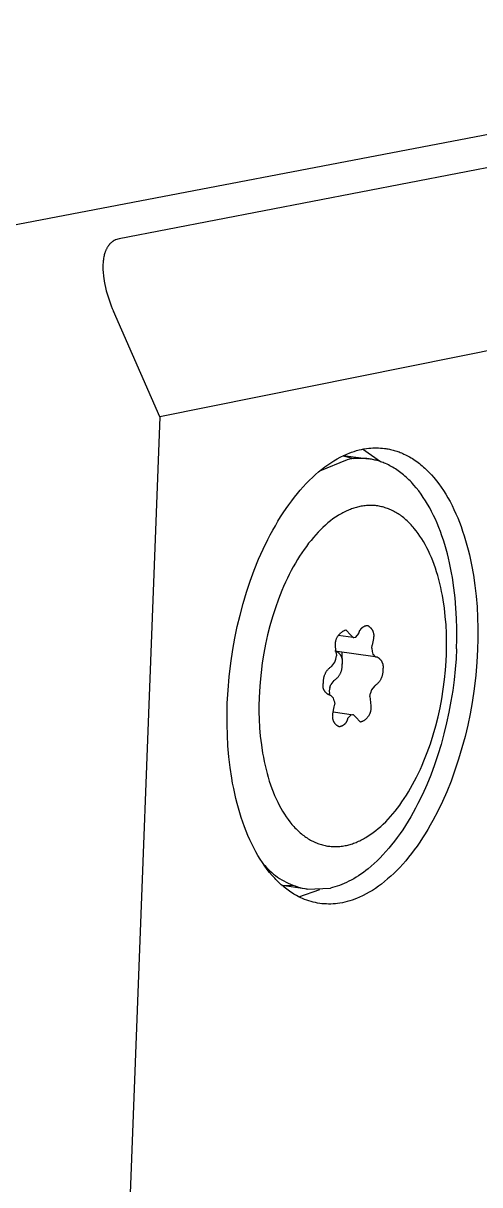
# Model space of a CAD drawing. Header units: millimetres. Extents: x -573 to 3430, y 0 to 3769.
# Drawn here: x 1716.01 to 1726.12, y 336.22 to 361.96 of the extents above; entities that cross this region are included whole.
import ezdxf

# ---------------------------------------------------------------- set-up
doc = ezdxf.new("R2010")
doc.units = ezdxf.units.MM
doc.layers.add('01 Basic thick', color=7, linetype='Continuous', lineweight=35)

msp = doc.modelspace()

# ---------------------------------------------------------------- linework, layer by layer
at = {"layer": '01 Basic thick', "lineweight": -3}
for p, q in [((1715.742, 357.483), (1764.316, 366.78)), ((1766.609, 366.539), (1718.135, 357.186)), ((1768.791, 363.261), (1719.04, 353.242)), ((1717.874, 356.991), (1717.868, 356.98)), ((1717.881, 357.002), (1717.874, 356.991)), ((1717.887, 357.013), (1717.881, 357.002)), ((1717.895, 357.025), (1717.887, 357.013)), ((1717.9, 357.032), (1717.895, 357.025)), ((1717.905, 357.038), (1717.9, 357.032)), ((1717.91, 357.045), (1717.905, 357.038)), ((1717.916, 357.052), (1717.91, 357.045)), ((1717.922, 357.06), (1717.916, 357.052)), ((1717.928, 357.067), (1717.922, 357.06)), ((1717.935, 357.075), (1717.928, 357.067)), ((1717.942, 357.082), (1717.935, 357.075)), ((1717.95, 357.09), (1717.942, 357.082)), ((1717.958, 357.098), (1717.95, 357.09)), ((1717.966, 357.105), (1717.958, 357.098)), ((1717.975, 357.113), (1717.966, 357.105)), ((1717.985, 357.12), (1717.975, 357.113)), ((1717.995, 357.127), (1717.985, 357.12)), ((1718, 357.131), (1717.995, 357.127)), ((1718.006, 357.135), (1718, 357.131)), ((1718.014, 357.14), (1718.006, 357.135)), ((1718.021, 357.144), (1718.014, 357.14)), ((1718.03, 357.149), (1718.021, 357.144)), ((1718.04, 357.154), (1718.03, 357.149)), ((1718.05, 357.159), (1718.04, 357.154)), ((1718.061, 357.164), (1718.05, 357.159)), ((1718.135, 357.186), (1718.061, 357.164)), ((1717.792, 356.737), (1717.789, 356.715)), ((1717.795, 356.759), (1717.792, 356.737)), ((1717.799, 356.782), (1717.795, 356.759)), ((1717.804, 356.805), (1717.799, 356.782)), ((1717.81, 356.828), (1717.804, 356.805)), ((1717.816, 356.852), (1717.81, 356.828)), ((1717.824, 356.875), (1717.816, 356.852)), ((1717.828, 356.887), (1717.824, 356.875)), ((1717.832, 356.899), (1717.828, 356.887)), ((1717.836, 356.911), (1717.832, 356.899)), ((1717.841, 356.922), (1717.836, 356.911)), ((1717.846, 356.934), (1717.841, 356.922)), ((1717.851, 356.946), (1717.846, 356.934)), ((1717.856, 356.957), (1717.851, 356.946)), ((1717.862, 356.969), (1717.856, 356.957)), ((1717.868, 356.98), (1717.862, 356.969)), ((1717.78, 356.622), (1717.779, 356.588)), ((1717.779, 356.588), (1717.779, 356.555)), ((1717.779, 356.555), (1717.779, 356.521)), ((1717.779, 356.521), (1717.78, 356.486)), ((1717.782, 356.655), (1717.78, 356.622)), ((1717.78, 356.486), (1717.782, 356.452)), ((1717.786, 356.694), (1717.782, 356.655)), ((1717.789, 356.715), (1717.786, 356.694)), ((1717.782, 356.452), (1717.784, 356.417)), ((1717.784, 356.417), (1717.788, 356.383)), ((1717.788, 356.383), (1717.791, 356.348)), ((1717.791, 356.348), (1717.796, 356.313)), ((1717.796, 356.313), (1717.807, 356.243)), ((1717.807, 356.243), (1717.82, 356.173)), ((1717.82, 356.173), (1717.835, 356.104)), ((1717.835, 356.104), (1717.852, 356.034)), ((1717.852, 356.034), (1717.871, 355.966)), ((1717.871, 355.966), (1717.892, 355.898)), ((1717.892, 355.898), (1717.914, 355.831)), ((1717.914, 355.831), (1717.937, 355.765)), ((1717.937, 355.765), (1717.962, 355.701)), ((1717.962, 355.701), (1717.987, 355.639)), ((1717.987, 355.639), (1718.013, 355.579)), ((1719.04, 353.242), (1718.013, 355.579)), ((1719.04, 353.242), (1717.242, 306.026)), ((1723.03, 352.344), (1723.064, 352.361)), ((1723.064, 352.361), (1723.097, 352.378)), ((1723.097, 352.378), (1723.131, 352.393)), ((1723.097, 352.382), (1723.657, 352.309)), ((1723.101, 352.378), (1723.331, 352.313)), ((1723.131, 352.393), (1723.164, 352.408)), ((1723.164, 352.408), (1723.197, 352.422)), ((1723.197, 352.422), (1723.23, 352.435)), ((1723.23, 352.435), (1723.286, 352.456)), ((1723.286, 352.456), (1723.341, 352.475)), ((1723.341, 352.475), (1723.396, 352.491)), ((1723.396, 352.491), (1723.451, 352.506)), ((1723.451, 352.506), (1723.505, 352.518)), ((1723.505, 352.518), (1723.559, 352.529)), ((1723.926, 352.246), (1723.523, 352.522)), ((1723.559, 352.529), (1723.614, 352.538)), ((1723.614, 352.538), (1723.668, 352.544)), ((1723.668, 352.544), (1723.711, 352.548)), ((1723.711, 352.548), (1723.754, 352.551)), ((1723.754, 352.551), (1723.797, 352.552)), ((1723.797, 352.552), (1723.84, 352.553)), ((1723.84, 352.553), (1723.883, 352.552)), ((1723.883, 352.552), (1723.926, 352.549)), ((1723.926, 352.549), (1723.97, 352.546)), ((1723.97, 352.546), (1724.013, 352.541)), ((1724.013, 352.541), (1724.04, 352.537)), ((1724.04, 352.537), (1724.067, 352.533)), ((1724.067, 352.533), (1724.094, 352.528)), ((1724.094, 352.528), (1724.121, 352.523)), ((1724.121, 352.523), (1724.148, 352.517)), ((1724.148, 352.517), (1724.175, 352.51)), ((1724.175, 352.51), (1724.202, 352.503)), ((1724.202, 352.503), (1724.229, 352.496)), ((1724.229, 352.496), (1724.256, 352.488)), ((1724.256, 352.488), (1724.283, 352.479)), ((1724.283, 352.479), (1724.31, 352.47)), ((1724.31, 352.47), (1724.336, 352.461)), ((1724.336, 352.461), (1724.363, 352.45)), ((1724.363, 352.45), (1724.39, 352.44)), ((1724.39, 352.44), (1724.417, 352.428)), ((1724.417, 352.428), (1724.443, 352.416)), ((1724.443, 352.416), (1724.475, 352.401)), ((1724.475, 352.401), (1724.507, 352.385)), ((1724.507, 352.385), (1724.539, 352.368)), ((1724.539, 352.368), (1724.57, 352.351)), ((1724.57, 352.351), (1724.601, 352.332)), ((1723.187, 352.29), (1722.571, 352.035)), ((1722.622, 352.076), (1722.69, 352.129)), ((1722.69, 352.129), (1722.759, 352.178)), ((1722.759, 352.178), (1722.827, 352.224)), ((1722.827, 352.224), (1722.895, 352.267)), ((1722.895, 352.267), (1722.963, 352.307)), ((1722.963, 352.307), (1723.03, 352.344)), ((1723.237, 352.3), (1723.187, 352.29)), ((1723.288, 352.307), (1723.237, 352.3)), ((1723.338, 352.313), (1723.288, 352.307)), ((1723.364, 352.316), (1723.338, 352.313)), ((1723.389, 352.317), (1723.364, 352.316)), ((1723.415, 352.319), (1723.389, 352.317)), ((1723.44, 352.32), (1723.415, 352.319)), ((1723.466, 352.32), (1723.44, 352.32)), ((1723.492, 352.32), (1723.466, 352.32)), ((1723.517, 352.32), (1723.492, 352.32)), ((1723.543, 352.319), (1723.517, 352.32)), ((1723.569, 352.318), (1723.543, 352.319)), ((1723.595, 352.316), (1723.569, 352.318)), ((1723.62, 352.313), (1723.595, 352.316)), ((1723.646, 352.31), (1723.62, 352.313)), ((1723.672, 352.307), (1723.646, 352.31)), ((1723.698, 352.303), (1723.672, 352.307)), ((1723.724, 352.299), (1723.698, 352.303)), ((1723.75, 352.294), (1723.724, 352.299)), ((1723.776, 352.288), (1723.75, 352.294)), ((1723.801, 352.283), (1723.776, 352.288)), ((1723.827, 352.276), (1723.801, 352.283)), ((1723.853, 352.269), (1723.827, 352.276)), ((1723.879, 352.262), (1723.853, 352.269)), ((1723.904, 352.254), (1723.879, 352.262)), ((1723.93, 352.245), (1723.904, 352.254)), ((1723.956, 352.236), (1723.93, 352.245)), ((1723.982, 352.226), (1723.956, 352.236)), ((1724.007, 352.216), (1723.982, 352.226)), ((1724.038, 352.203), (1724.007, 352.216)), ((1724.07, 352.188), (1724.038, 352.203)), ((1724.101, 352.173), (1724.07, 352.188)), ((1724.132, 352.157), (1724.101, 352.173)), ((1724.163, 352.141), (1724.132, 352.157)), ((1724.194, 352.123), (1724.163, 352.141)), ((1724.225, 352.105), (1724.194, 352.123)), ((1724.255, 352.085), (1724.225, 352.105)), ((1724.601, 352.332), (1724.633, 352.313)), ((1724.633, 352.313), (1724.664, 352.292)), ((1724.664, 352.292), (1724.695, 352.271)), ((1724.695, 352.271), (1724.726, 352.25)), ((1724.726, 352.25), (1724.756, 352.227)), ((1724.756, 352.227), (1724.787, 352.203)), ((1724.787, 352.203), (1724.817, 352.179)), ((1724.817, 352.179), (1724.847, 352.154)), ((1724.847, 352.154), (1724.877, 352.128)), ((1724.877, 352.128), (1724.906, 352.101)), ((1724.906, 352.101), (1724.936, 352.074)), ((1722.35, 351.833), (1722.418, 351.899)), ((1722.418, 351.899), (1722.486, 351.961)), ((1722.486, 351.961), (1722.554, 352.02)), ((1722.554, 352.02), (1722.622, 352.076)), ((1724.286, 352.065), (1724.255, 352.085)), ((1724.316, 352.044), (1724.286, 352.065)), ((1724.346, 352.022), (1724.316, 352.044)), ((1724.376, 352), (1724.346, 352.022)), ((1724.406, 351.976), (1724.376, 352)), ((1724.435, 351.952), (1724.406, 351.976)), ((1724.464, 351.927), (1724.435, 351.952)), ((1724.494, 351.901), (1724.464, 351.927)), ((1724.522, 351.874), (1724.494, 351.901)), ((1724.551, 351.847), (1724.522, 351.874)), ((1724.579, 351.818), (1724.551, 351.847)), ((1724.936, 352.074), (1724.965, 352.045)), ((1724.965, 352.045), (1724.994, 352.016)), ((1724.994, 352.016), (1725.051, 351.956)), ((1725.051, 351.956), (1725.107, 351.892)), ((1725.107, 351.892), (1725.162, 351.825)), ((1722.084, 351.54), (1722.149, 351.617)), ((1722.149, 351.617), (1722.215, 351.692)), ((1722.215, 351.692), (1722.282, 351.764)), ((1722.282, 351.764), (1722.35, 351.833)), ((1724.608, 351.789), (1724.579, 351.818)), ((1724.635, 351.759), (1724.608, 351.789)), ((1724.663, 351.729), (1724.635, 351.759)), ((1724.718, 351.665), (1724.663, 351.729)), ((1724.771, 351.598), (1724.718, 351.665)), ((1724.823, 351.527), (1724.771, 351.598)), ((1725.162, 351.825), (1725.216, 351.755)), ((1725.216, 351.755), (1725.268, 351.682)), ((1725.268, 351.682), (1725.32, 351.606)), ((1725.32, 351.606), (1725.369, 351.527)), ((1721.895, 351.293), (1721.958, 351.379)), ((1721.958, 351.379), (1722.021, 351.461)), ((1722.021, 351.461), (1722.084, 351.54)), ((1724.873, 351.454), (1724.823, 351.527)), ((1724.923, 351.378), (1724.873, 351.454)), ((1724.969, 351.301), (1724.923, 351.378)), ((1725.369, 351.527), (1725.417, 351.445)), ((1725.417, 351.445), (1725.464, 351.361)), ((1725.464, 351.361), (1725.508, 351.275)), ((1721.714, 351.022), (1721.773, 351.115)), ((1721.773, 351.115), (1721.834, 351.206)), ((1721.834, 351.206), (1721.895, 351.293)), ((1723.012, 351.068), (1722.984, 351.051)), ((1723.039, 351.084), (1723.012, 351.068)), ((1723.067, 351.099), (1723.039, 351.084)), ((1723.094, 351.114), (1723.067, 351.099)), ((1723.122, 351.128), (1723.094, 351.114)), ((1723.149, 351.142), (1723.122, 351.128)), ((1723.176, 351.155), (1723.149, 351.142)), ((1723.203, 351.167), (1723.176, 351.155)), ((1723.23, 351.179), (1723.203, 351.167)), ((1723.257, 351.189), (1723.23, 351.179)), ((1723.284, 351.2), (1723.257, 351.189)), ((1723.311, 351.209), (1723.284, 351.2)), ((1723.337, 351.218), (1723.311, 351.209)), ((1723.364, 351.226), (1723.337, 351.218)), ((1723.39, 351.234), (1723.364, 351.226)), ((1723.416, 351.241), (1723.39, 351.234)), ((1723.442, 351.247), (1723.416, 351.241)), ((1723.468, 351.253), (1723.442, 351.247)), ((1723.497, 351.258), (1723.468, 351.253)), ((1723.527, 351.263), (1723.497, 351.258)), ((1723.556, 351.268), (1723.527, 351.263)), ((1723.586, 351.271), (1723.556, 351.268)), ((1723.615, 351.274), (1723.586, 351.271)), ((1723.645, 351.276), (1723.615, 351.274)), ((1723.675, 351.277), (1723.645, 351.276)), ((1723.705, 351.277), (1723.675, 351.277)), ((1723.732, 351.277), (1723.705, 351.277)), ((1723.758, 351.276), (1723.732, 351.277)), ((1723.785, 351.274), (1723.758, 351.276)), ((1723.812, 351.272), (1723.785, 351.274)), ((1723.838, 351.268), (1723.812, 351.272)), ((1723.865, 351.265), (1723.838, 351.268)), ((1723.892, 351.26), (1723.865, 351.265)), ((1723.918, 351.255), (1723.892, 351.26)), ((1723.945, 351.249), (1723.918, 351.255)), ((1723.972, 351.243), (1723.945, 351.249)), ((1723.998, 351.235), (1723.972, 351.243)), ((1724.025, 351.227), (1723.998, 351.235)), ((1724.052, 351.219), (1724.025, 351.227)), ((1724.078, 351.209), (1724.052, 351.219)), ((1724.105, 351.199), (1724.078, 351.209)), ((1724.131, 351.188), (1724.105, 351.199)), ((1724.157, 351.177), (1724.131, 351.188)), ((1724.184, 351.164), (1724.157, 351.177)), ((1724.21, 351.151), (1724.184, 351.164)), ((1724.236, 351.138), (1724.21, 351.151)), ((1724.262, 351.123), (1724.236, 351.138)), ((1724.288, 351.108), (1724.262, 351.123)), ((1724.313, 351.092), (1724.288, 351.108)), ((1724.339, 351.075), (1724.313, 351.092)), ((1724.364, 351.058), (1724.339, 351.075)), ((1725.014, 351.222), (1724.969, 351.301)), ((1725.057, 351.141), (1725.014, 351.222)), ((1725.099, 351.056), (1725.057, 351.141)), ((1725.508, 351.275), (1725.552, 351.186)), ((1725.552, 351.186), (1725.593, 351.094)), ((1725.593, 351.094), (1725.634, 351)), ((1721.54, 350.728), (1721.597, 350.828)), ((1721.597, 350.828), (1721.655, 350.926)), ((1721.655, 350.926), (1721.714, 351.022)), ((1722.707, 350.842), (1722.651, 350.791)), ((1722.762, 350.889), (1722.707, 350.842)), ((1722.818, 350.934), (1722.762, 350.889)), ((1722.873, 350.976), (1722.818, 350.934)), ((1722.929, 351.015), (1722.873, 350.976)), ((1722.984, 351.051), (1722.929, 351.015)), ((1724.39, 351.04), (1724.364, 351.058)), ((1724.415, 351.021), (1724.39, 351.04)), ((1724.44, 351.001), (1724.415, 351.021)), ((1724.464, 350.98), (1724.44, 351.001)), ((1724.489, 350.959), (1724.464, 350.98)), ((1724.513, 350.937), (1724.489, 350.959)), ((1724.537, 350.914), (1724.513, 350.937)), ((1724.56, 350.892), (1724.537, 350.914)), ((1724.583, 350.868), (1724.56, 350.892)), ((1724.606, 350.844), (1724.583, 350.868)), ((1724.628, 350.82), (1724.606, 350.844)), ((1724.65, 350.794), (1724.628, 350.82)), ((1725.139, 350.97), (1725.099, 351.056)), ((1725.178, 350.881), (1725.139, 350.97)), ((1725.215, 350.79), (1725.178, 350.881)), ((1725.634, 351), (1725.672, 350.905)), ((1725.672, 350.905), (1725.709, 350.807)), ((1725.709, 350.807), (1725.744, 350.707)), ((1721.431, 350.521), (1721.485, 350.626)), ((1721.485, 350.626), (1721.54, 350.728)), ((1722.438, 350.566), (1722.386, 350.503)), ((1722.49, 350.626), (1722.438, 350.566)), ((1722.543, 350.683), (1722.49, 350.626)), ((1722.596, 350.738), (1722.543, 350.683)), ((1722.651, 350.791), (1722.596, 350.738)), ((1724.672, 350.769), (1724.65, 350.794)), ((1724.715, 350.715), (1724.672, 350.769)), ((1724.757, 350.658), (1724.715, 350.715)), ((1724.798, 350.599), (1724.757, 350.658)), ((1724.837, 350.538), (1724.798, 350.599)), ((1725.251, 350.698), (1725.215, 350.79)), ((1725.285, 350.603), (1725.251, 350.698)), ((1725.317, 350.506), (1725.285, 350.603)), ((1725.744, 350.707), (1725.778, 350.605)), ((1725.778, 350.605), (1725.809, 350.501)), ((1721.227, 350.084), (1721.326, 350.306)), ((1721.326, 350.306), (1721.431, 350.521)), ((1722.233, 350.3), (1722.184, 350.228)), ((1722.283, 350.37), (1722.233, 350.3)), ((1722.334, 350.438), (1722.283, 350.37)), ((1722.386, 350.503), (1722.334, 350.438)), ((1724.876, 350.474), (1724.837, 350.538)), ((1724.913, 350.408), (1724.876, 350.474)), ((1724.95, 350.34), (1724.913, 350.408)), ((1724.985, 350.27), (1724.95, 350.34)), ((1725.348, 350.408), (1725.317, 350.506)), ((1725.377, 350.309), (1725.348, 350.408)), ((1725.405, 350.207), (1725.377, 350.309)), ((1725.809, 350.501), (1725.84, 350.396)), ((1725.84, 350.396), (1725.868, 350.29)), ((1721.131, 349.845), (1721.227, 350.084)), ((1722.087, 350.076), (1722.04, 349.997)), ((1722.135, 350.153), (1722.087, 350.076)), ((1722.184, 350.228), (1722.135, 350.153)), ((1725.018, 350.198), (1724.985, 350.27)), ((1725.051, 350.124), (1725.018, 350.198)), ((1725.081, 350.048), (1725.051, 350.124)), ((1725.111, 349.97), (1725.081, 350.048)), ((1725.431, 350.105), (1725.405, 350.207)), ((1725.455, 350.001), (1725.431, 350.105)), ((1725.868, 350.29), (1725.894, 350.182)), ((1725.894, 350.182), (1725.919, 350.073)), ((1725.919, 350.073), (1725.942, 349.962)), ((1721.041, 349.602), (1721.131, 349.845)), ((1721.949, 349.833), (1721.905, 349.749)), ((1721.994, 349.916), (1721.949, 349.833)), ((1722.04, 349.997), (1721.994, 349.916)), ((1725.139, 349.89), (1725.111, 349.97)), ((1725.166, 349.807), (1725.139, 349.89)), ((1725.191, 349.722), (1725.166, 349.807)), ((1725.477, 349.896), (1725.455, 350.001)), ((1725.498, 349.786), (1725.477, 349.896)), ((1725.517, 349.676), (1725.498, 349.786)), ((1725.942, 349.962), (1725.983, 349.732)), ((1720.959, 349.353), (1721.041, 349.602)), ((1721.821, 349.574), (1721.78, 349.482)), ((1721.863, 349.662), (1721.821, 349.574)), ((1721.905, 349.749), (1721.863, 349.662)), ((1725.215, 349.636), (1725.191, 349.722)), ((1725.238, 349.548), (1725.215, 349.636)), ((1725.258, 349.46), (1725.238, 349.548)), ((1725.551, 349.452), (1725.517, 349.676)), ((1725.983, 349.732), (1726.017, 349.499)), ((1720.883, 349.102), (1720.959, 349.353)), ((1721.741, 349.389), (1721.666, 349.199)), ((1721.78, 349.482), (1721.741, 349.389)), ((1725.277, 349.37), (1725.258, 349.46)), ((1725.295, 349.279), (1725.277, 349.37)), ((1725.311, 349.188), (1725.295, 349.279)), ((1725.577, 349.226), (1725.551, 349.452)), ((1726.017, 349.499), (1726.044, 349.263)), ((1726.044, 349.263), (1726.063, 349.027)), ((1720.815, 348.848), (1720.883, 349.102)), ((1721.597, 349.005), (1721.534, 348.807)), ((1721.666, 349.199), (1721.597, 349.005)), ((1725.339, 349.003), (1725.311, 349.188)), ((1725.596, 348.999), (1725.577, 349.226)), ((1726.063, 349.027), (1726.076, 348.79)), ((1720.754, 348.593), (1720.815, 348.848)), ((1721.534, 348.807), (1721.476, 348.607)), ((1725.36, 348.816), (1725.339, 349.003)), ((1725.376, 348.629), (1725.36, 348.816)), ((1725.608, 348.772), (1725.596, 348.999)), ((1725.615, 348.546), (1725.608, 348.772)), ((1726.076, 348.79), (1726.082, 348.554)), ((1720.701, 348.338), (1720.754, 348.593)), ((1721.476, 348.607), (1721.425, 348.406)), ((1723.084, 348.484), (1723.094, 348.489)), ((1723.094, 348.489), (1723.104, 348.495)), ((1723.104, 348.495), (1723.114, 348.5)), ((1723.114, 348.5), (1723.125, 348.505)), ((1723.125, 348.505), (1723.135, 348.509)), ((1723.135, 348.509), (1723.146, 348.513)), ((1723.146, 348.513), (1723.156, 348.517)), ((1723.156, 348.518), (1723.158, 348.517)), ((1723.158, 348.517), (1723.27, 348.399)), ((1723.46, 348.488), (1723.463, 348.495)), ((1723.463, 348.495), (1723.467, 348.502)), ((1723.467, 348.502), (1723.47, 348.509)), ((1723.47, 348.509), (1723.474, 348.516)), ((1723.474, 348.516), (1723.479, 348.522)), ((1723.479, 348.522), (1723.483, 348.529)), ((1723.483, 348.529), (1723.488, 348.535)), ((1723.488, 348.535), (1723.493, 348.541)), ((1723.493, 348.541), (1723.498, 348.547)), ((1723.498, 348.547), (1723.503, 348.553)), ((1723.503, 348.553), (1723.509, 348.558)), ((1723.509, 348.558), (1723.515, 348.563)), ((1723.515, 348.563), (1723.521, 348.569)), ((1723.521, 348.569), (1723.527, 348.573)), ((1723.527, 348.573), (1723.533, 348.578)), ((1723.533, 348.578), (1723.539, 348.583)), ((1723.539, 348.583), (1723.546, 348.587)), ((1723.546, 348.587), (1723.553, 348.591)), ((1723.553, 348.591), (1723.56, 348.595)), ((1723.56, 348.595), (1723.566, 348.598)), ((1723.566, 348.598), (1723.574, 348.601)), ((1723.574, 348.601), (1723.581, 348.605)), ((1723.581, 348.605), (1723.588, 348.607)), ((1723.588, 348.607), (1723.595, 348.61)), ((1723.595, 348.61), (1723.603, 348.612)), ((1723.603, 348.612), (1723.611, 348.614)), ((1723.611, 348.614), (1723.618, 348.616)), ((1723.618, 348.616), (1723.626, 348.617)), ((1723.626, 348.617), (1723.634, 348.619)), ((1723.634, 348.619), (1723.641, 348.615)), ((1723.641, 348.615), (1723.649, 348.61)), ((1723.649, 348.61), (1723.656, 348.606)), ((1723.656, 348.606), (1723.663, 348.601)), ((1723.663, 348.601), (1723.67, 348.596)), ((1723.67, 348.596), (1723.677, 348.591)), ((1723.677, 348.591), (1723.684, 348.586)), ((1723.684, 348.586), (1723.691, 348.58)), ((1723.691, 348.58), (1723.697, 348.575)), ((1723.697, 348.575), (1723.703, 348.568)), ((1723.703, 348.568), (1723.709, 348.562)), ((1723.709, 348.562), (1723.715, 348.556)), ((1723.715, 348.556), (1723.72, 348.549)), ((1723.72, 348.549), (1723.725, 348.542)), ((1723.725, 348.542), (1723.73, 348.535)), ((1723.73, 348.535), (1723.735, 348.528)), ((1723.735, 348.528), (1723.74, 348.521)), ((1723.74, 348.521), (1723.744, 348.513)), ((1723.744, 348.513), (1723.748, 348.506)), ((1723.748, 348.506), (1723.752, 348.498)), ((1723.752, 348.498), (1723.755, 348.49)), ((1723.755, 348.49), (1723.758, 348.482)), ((1725.385, 348.441), (1725.376, 348.629)), ((1725.615, 348.321), (1725.615, 348.546)), ((1726.082, 348.554), (1726.082, 348.319)), ((1720.655, 348.085), (1720.701, 348.338)), ((1721.425, 348.406), (1721.38, 348.204)), ((1722.929, 348.231), (1722.93, 348.243)), ((1722.93, 348.243), (1722.932, 348.254)), ((1722.932, 348.254), (1722.934, 348.265)), ((1722.934, 348.265), (1722.936, 348.276)), ((1722.936, 348.276), (1722.939, 348.287)), ((1722.939, 348.287), (1722.942, 348.298)), ((1722.942, 348.298), (1722.945, 348.309)), ((1722.945, 348.309), (1722.949, 348.32)), ((1722.949, 348.32), (1722.953, 348.33)), ((1722.953, 348.33), (1722.958, 348.341)), ((1722.958, 348.341), (1722.963, 348.351)), ((1722.963, 348.351), (1722.968, 348.361)), ((1722.968, 348.361), (1722.974, 348.371)), ((1722.974, 348.371), (1722.98, 348.381)), ((1722.98, 348.381), (1722.986, 348.39)), ((1722.986, 348.39), (1722.993, 348.399)), ((1723.316, 348.35), (1722.99, 348.394)), ((1722.993, 348.399), (1723, 348.408)), ((1723, 348.408), (1723.007, 348.417)), ((1723.007, 348.417), (1723.014, 348.426)), ((1723.014, 348.426), (1723.022, 348.434)), ((1723.022, 348.434), (1723.03, 348.442)), ((1723.03, 348.442), (1723.039, 348.45)), ((1723.039, 348.45), (1723.047, 348.457)), ((1723.047, 348.457), (1723.056, 348.464)), ((1723.056, 348.464), (1723.065, 348.471)), ((1723.065, 348.471), (1723.075, 348.477)), ((1723.075, 348.477), (1723.084, 348.484)), ((1723.27, 348.399), (1723.316, 348.35)), ((1723.316, 348.35), (1723.334, 348.351)), ((1723.317, 348.354), (1723.334, 348.351)), ((1723.334, 348.351), (1723.375, 348.36)), ((1723.375, 348.36), (1723.443, 348.436)), ((1723.443, 348.436), (1723.445, 348.444)), ((1723.445, 348.444), (1723.447, 348.451)), ((1723.447, 348.451), (1723.449, 348.459)), ((1723.449, 348.459), (1723.451, 348.466)), ((1723.451, 348.466), (1723.454, 348.474)), ((1723.454, 348.474), (1723.457, 348.481)), ((1723.457, 348.481), (1723.46, 348.488)), ((1723.767, 348.33), (1723.741, 348.177)), ((1723.758, 348.482), (1723.761, 348.474)), ((1723.761, 348.474), (1723.764, 348.466)), ((1723.764, 348.466), (1723.766, 348.458)), ((1723.766, 348.458), (1723.768, 348.449)), ((1723.769, 348.338), (1723.767, 348.33)), ((1723.768, 348.449), (1723.77, 348.441)), ((1723.771, 348.347), (1723.769, 348.338)), ((1723.77, 348.441), (1723.772, 348.432)), ((1723.772, 348.355), (1723.771, 348.347)), ((1723.772, 348.432), (1723.773, 348.424)), ((1723.773, 348.364), (1723.772, 348.355)), ((1723.773, 348.424), (1723.774, 348.415)), ((1723.774, 348.372), (1723.773, 348.364)), ((1723.774, 348.415), (1723.774, 348.407)), ((1723.774, 348.407), (1723.775, 348.398)), ((1723.775, 348.381), (1723.774, 348.372)), ((1723.775, 348.398), (1723.775, 348.39)), ((1723.775, 348.39), (1723.775, 348.381)), ((1725.389, 348.287), (1725.385, 348.441)), ((1725.389, 348.134), (1725.389, 348.287)), ((1725.609, 348.098), (1725.615, 348.321)), ((1726.082, 348.319), (1726.076, 348.087)), ((1720.609, 347.779), (1720.655, 348.085)), ((1721.341, 348.003), (1721.307, 347.786)), ((1721.38, 348.204), (1721.341, 348.003)), ((1723.807, 347.924), (1722.916, 348.044)), ((1722.928, 348.22), (1722.929, 348.231)), ((1722.928, 348.208), (1722.928, 348.22)), ((1722.928, 348.197), (1722.928, 348.208)), ((1722.928, 348.186), (1722.928, 348.197)), ((1722.929, 348.174), (1722.928, 348.186)), ((1722.93, 348.163), (1722.929, 348.174)), ((1722.932, 348.152), (1722.93, 348.163)), ((1722.946, 348.007), (1722.932, 348.152)), ((1722.952, 348.041), (1722.944, 348.045)), ((1722.946, 348.007), (1722.952, 347.947)), ((1722.959, 348.036), (1722.952, 348.041)), ((1722.967, 348.032), (1722.959, 348.036)), ((1722.974, 348.027), (1722.967, 348.032)), ((1722.981, 348.022), (1722.974, 348.027)), ((1722.988, 348.016), (1722.981, 348.022)), ((1722.995, 348.011), (1722.988, 348.016)), ((1723.002, 348.005), (1722.995, 348.011)), ((1723.008, 347.999), (1723.002, 348.005)), ((1723.014, 347.993), (1723.008, 347.999)), ((1723.02, 347.986), (1723.014, 347.993)), ((1723.026, 347.98), (1723.02, 347.986)), ((1723.031, 347.973), (1723.026, 347.98)), ((1723.07, 348.023), (1723.077, 347.757)), ((1723.731, 348.114), (1723.741, 348.177)), ((1723.731, 348.114), (1723.739, 348.043)), ((1723.739, 348.043), (1723.757, 347.983)), ((1723.757, 347.983), (1723.807, 347.924)), ((1725.379, 347.829), (1725.386, 347.982)), ((1725.386, 347.982), (1725.389, 348.134)), ((1725.609, 348.098), (1725.597, 347.875)), ((1726.076, 348.087), (1726.06, 347.803)), ((1720.574, 347.478), (1720.609, 347.779)), ((1721.307, 347.786), (1721.279, 347.573)), ((1722.848, 347.716), (1722.914, 347.802)), ((1722.914, 347.802), (1722.937, 347.872)), ((1722.937, 347.872), (1722.952, 347.947)), ((1723.037, 347.966), (1723.031, 347.973)), ((1723.042, 347.959), (1723.037, 347.966)), ((1723.046, 347.951), (1723.042, 347.959)), ((1723.051, 347.944), (1723.046, 347.951)), ((1723.055, 347.936), (1723.051, 347.944)), ((1723.059, 347.928), (1723.055, 347.936)), ((1723.063, 347.92), (1723.059, 347.928)), ((1723.066, 347.912), (1723.063, 347.92)), ((1723.069, 347.904), (1723.066, 347.912)), ((1723.072, 347.896), (1723.069, 347.904)), ((1723.075, 347.887), (1723.072, 347.896)), ((1723.077, 347.879), (1723.075, 347.887)), ((1723.079, 347.87), (1723.077, 347.879)), ((1723.077, 347.757), (1723.079, 347.766)), ((1723.078, 347.743), (1723.077, 347.757)), ((1723.078, 347.73), (1723.078, 347.743)), ((1723.078, 347.716), (1723.078, 347.73)), ((1723.081, 347.862), (1723.079, 347.87)), ((1723.079, 347.766), (1723.081, 347.774)), ((1723.082, 347.853), (1723.081, 347.862)), ((1723.081, 347.774), (1723.082, 347.783)), ((1723.083, 347.844), (1723.082, 347.853)), ((1723.082, 347.783), (1723.083, 347.792)), ((1723.084, 347.836), (1723.083, 347.844)), ((1723.083, 347.792), (1723.084, 347.8)), ((1723.084, 347.827), (1723.084, 347.836)), ((1723.084, 347.818), (1723.084, 347.827)), ((1723.084, 347.809), (1723.084, 347.818)), ((1723.084, 347.8), (1723.084, 347.809)), ((1723.817, 347.924), (1723.842, 347.923)), ((1723.842, 347.923), (1723.85, 347.919)), ((1723.85, 347.919), (1723.857, 347.915)), ((1723.857, 347.915), (1723.865, 347.91)), ((1723.865, 347.91), (1723.872, 347.906)), ((1723.872, 347.906), (1723.879, 347.9)), ((1723.879, 347.9), (1723.886, 347.895)), ((1723.886, 347.895), (1723.893, 347.89)), ((1723.893, 347.89), (1723.9, 347.884)), ((1723.9, 347.884), (1723.906, 347.878)), ((1723.906, 347.878), (1723.912, 347.872)), ((1723.912, 347.872), (1723.918, 347.865)), ((1723.918, 347.865), (1723.924, 347.858)), ((1723.924, 347.858), (1723.929, 347.852)), ((1723.929, 347.852), (1723.935, 347.845)), ((1723.935, 347.845), (1723.94, 347.837)), ((1723.94, 347.837), (1723.944, 347.83)), ((1723.944, 347.83), (1723.949, 347.822)), ((1723.949, 347.822), (1723.953, 347.815)), ((1723.953, 347.815), (1723.957, 347.807)), ((1723.957, 347.807), (1723.961, 347.799)), ((1723.961, 347.799), (1723.964, 347.791)), ((1723.964, 347.791), (1723.967, 347.783)), ((1723.967, 347.783), (1723.97, 347.774)), ((1723.97, 347.774), (1723.973, 347.766)), ((1723.973, 347.766), (1723.975, 347.757)), ((1723.975, 347.757), (1723.977, 347.749)), ((1723.977, 347.749), (1723.979, 347.74)), ((1723.979, 347.74), (1723.98, 347.731)), ((1723.98, 347.731), (1723.981, 347.723)), ((1723.981, 347.723), (1723.982, 347.714)), ((1725.365, 347.626), (1725.379, 347.829)), ((1725.597, 347.875), (1725.579, 347.646)), ((1726.06, 347.803), (1726.035, 347.512)), ((1720.549, 347.183), (1720.574, 347.478)), ((1721.279, 347.573), (1721.258, 347.363)), ((1722.67, 347.45), (1722.672, 347.463)), ((1722.672, 347.463), (1722.676, 347.476)), ((1722.676, 347.476), (1722.679, 347.49)), ((1722.679, 347.49), (1722.683, 347.503)), ((1722.683, 347.503), (1722.688, 347.516)), ((1722.688, 347.516), (1722.693, 347.529)), ((1722.693, 347.529), (1722.698, 347.541)), ((1722.698, 347.541), (1722.704, 347.554)), ((1722.704, 347.554), (1722.71, 347.566)), ((1722.71, 347.566), (1722.717, 347.578)), ((1722.717, 347.578), (1722.724, 347.59)), ((1722.724, 347.59), (1722.731, 347.601)), ((1722.731, 347.601), (1722.739, 347.613)), ((1722.739, 347.613), (1722.747, 347.624)), ((1722.747, 347.624), (1722.756, 347.634)), ((1722.756, 347.634), (1722.765, 347.645)), ((1722.765, 347.645), (1722.774, 347.655)), ((1722.774, 347.655), (1722.784, 347.665)), ((1722.784, 347.665), (1722.794, 347.674)), ((1722.794, 347.674), (1722.804, 347.683)), ((1722.804, 347.683), (1722.815, 347.692)), ((1722.815, 347.692), (1722.826, 347.7)), ((1722.826, 347.7), (1722.837, 347.708)), ((1722.837, 347.708), (1722.848, 347.716)), ((1722.968, 347.457), (1722.977, 347.467)), ((1722.977, 347.467), (1722.986, 347.477)), ((1722.986, 347.477), (1722.995, 347.488)), ((1722.995, 347.488), (1723.003, 347.499)), ((1723.003, 347.499), (1723.011, 347.51)), ((1723.011, 347.51), (1723.018, 347.522)), ((1723.018, 347.522), (1723.025, 347.533)), ((1723.025, 347.533), (1723.032, 347.545)), ((1723.032, 347.545), (1723.038, 347.558)), ((1723.038, 347.558), (1723.044, 347.57)), ((1723.044, 347.57), (1723.049, 347.583)), ((1723.049, 347.583), (1723.054, 347.596)), ((1723.054, 347.596), (1723.058, 347.608)), ((1723.058, 347.608), (1723.062, 347.622)), ((1723.062, 347.622), (1723.066, 347.635)), ((1723.066, 347.635), (1723.069, 347.648)), ((1723.069, 347.648), (1723.072, 347.662)), ((1723.072, 347.662), (1723.074, 347.675)), ((1723.074, 347.675), (1723.076, 347.689)), ((1723.076, 347.689), (1723.077, 347.702)), ((1723.077, 347.702), (1723.078, 347.716)), ((1723.947, 347.461), (1723.941, 347.448)), ((1723.951, 347.474), (1723.947, 347.461)), ((1723.956, 347.487), (1723.951, 347.474)), ((1723.96, 347.5), (1723.956, 347.487)), ((1723.964, 347.513), (1723.96, 347.5)), ((1723.967, 347.527), (1723.964, 347.513)), ((1723.969, 347.54), (1723.967, 347.527)), ((1723.971, 347.554), (1723.969, 347.54)), ((1723.973, 347.567), (1723.971, 347.554)), ((1723.974, 347.581), (1723.973, 347.567)), ((1723.975, 347.594), (1723.974, 347.581)), ((1723.977, 347.644), (1723.975, 347.636)), ((1723.975, 347.636), (1723.975, 347.622)), ((1723.975, 347.622), (1723.976, 347.608)), ((1723.976, 347.608), (1723.975, 347.594)), ((1723.978, 347.653), (1723.977, 347.644)), ((1723.98, 347.661), (1723.978, 347.653)), ((1723.981, 347.67), (1723.98, 347.661)), ((1723.982, 347.679), (1723.981, 347.67)), ((1723.982, 347.714), (1723.982, 347.705)), ((1723.982, 347.705), (1723.982, 347.696)), ((1723.982, 347.696), (1723.982, 347.688)), ((1723.982, 347.688), (1723.982, 347.679)), ((1725.344, 347.417), (1725.365, 347.626)), ((1725.579, 347.646), (1725.554, 347.413)), ((1726.035, 347.512), (1726, 347.214)), ((1721.258, 347.363), (1721.244, 347.158)), ((1722.653, 347.292), (1722.654, 347.3)), ((1722.653, 347.284), (1722.653, 347.292)), ((1722.653, 347.276), (1722.653, 347.284)), ((1722.653, 347.269), (1722.653, 347.276)), ((1722.654, 347.261), (1722.653, 347.269)), ((1722.654, 347.308), (1722.655, 347.316)), ((1722.654, 347.3), (1722.654, 347.308)), ((1722.655, 347.253), (1722.654, 347.261)), ((1722.655, 347.316), (1722.656, 347.323)), ((1722.656, 347.245), (1722.655, 347.253)), ((1722.656, 347.323), (1722.658, 347.331)), ((1722.658, 347.237), (1722.656, 347.245)), ((1722.658, 347.331), (1722.66, 347.339)), ((1722.659, 347.23), (1722.658, 347.237)), ((1722.661, 347.222), (1722.659, 347.23)), ((1722.66, 347.339), (1722.662, 347.346)), ((1722.664, 347.215), (1722.661, 347.222)), ((1722.662, 347.346), (1722.664, 347.354)), ((1722.663, 347.381), (1722.664, 347.395)), ((1722.664, 347.367), (1722.663, 347.381)), ((1722.664, 347.395), (1722.665, 347.409)), ((1722.664, 347.354), (1722.664, 347.367)), ((1722.666, 347.207), (1722.664, 347.215)), ((1722.665, 347.409), (1722.666, 347.422)), ((1722.666, 347.422), (1722.668, 347.436)), ((1722.669, 347.2), (1722.666, 347.207)), ((1722.668, 347.436), (1722.67, 347.45)), ((1722.805, 347.241), (1722.791, 347.166)), ((1722.805, 347.241), (1722.828, 347.31)), ((1722.894, 347.396), (1722.828, 347.31)), ((1722.894, 347.396), (1722.905, 347.404)), ((1722.905, 347.404), (1722.916, 347.412)), ((1722.916, 347.412), (1722.927, 347.42)), ((1722.927, 347.42), (1722.938, 347.429)), ((1722.938, 347.429), (1722.948, 347.438)), ((1722.948, 347.438), (1722.958, 347.447)), ((1722.958, 347.447), (1722.968, 347.457)), ((1723.792, 347.274), (1723.726, 347.188)), ((1723.803, 347.282), (1723.792, 347.274)), ((1723.814, 347.29), (1723.803, 347.282)), ((1723.825, 347.298), (1723.814, 347.29)), ((1723.836, 347.307), (1723.825, 347.298)), ((1723.846, 347.316), (1723.836, 347.307)), ((1723.856, 347.325), (1723.846, 347.316)), ((1723.865, 347.335), (1723.856, 347.325)), ((1723.875, 347.345), (1723.865, 347.335)), ((1723.884, 347.356), (1723.875, 347.345)), ((1723.892, 347.366), (1723.884, 347.356)), ((1723.9, 347.377), (1723.892, 347.366)), ((1723.908, 347.389), (1723.9, 347.377)), ((1723.916, 347.4), (1723.908, 347.389)), ((1723.923, 347.412), (1723.916, 347.4)), ((1723.929, 347.424), (1723.923, 347.412)), ((1723.935, 347.436), (1723.929, 347.424)), ((1723.941, 347.448), (1723.935, 347.436)), ((1725.282, 346.991), (1725.316, 347.206)), ((1725.316, 347.206), (1725.344, 347.417)), ((1725.554, 347.413), (1725.523, 347.177)), ((1726, 347.214), (1725.955, 346.912)), ((1720.533, 346.896), (1720.549, 347.183)), ((1721.237, 347.004), (1721.234, 346.85)), ((1721.244, 347.158), (1721.237, 347.004)), ((1722.672, 347.193), (1722.669, 347.2)), ((1722.675, 347.185), (1722.672, 347.193)), ((1722.679, 347.178), (1722.675, 347.185)), ((1722.683, 347.172), (1722.679, 347.178)), ((1722.687, 347.165), (1722.683, 347.172)), ((1722.691, 347.158), (1722.687, 347.165)), ((1722.695, 347.152), (1722.691, 347.158)), ((1722.7, 347.145), (1722.695, 347.152)), ((1722.705, 347.139), (1722.7, 347.145)), ((1722.71, 347.133), (1722.705, 347.139)), ((1722.715, 347.128), (1722.71, 347.133)), ((1722.721, 347.122), (1722.715, 347.128)), ((1722.727, 347.117), (1722.721, 347.122)), ((1722.733, 347.111), (1722.727, 347.117)), ((1722.739, 347.107), (1722.733, 347.111)), ((1722.745, 347.102), (1722.739, 347.107)), ((1722.751, 347.097), (1722.745, 347.102)), ((1722.758, 347.093), (1722.751, 347.097)), ((1722.765, 347.089), (1722.758, 347.093)), ((1722.772, 347.085), (1722.765, 347.089)), ((1722.779, 347.081), (1722.772, 347.085)), ((1722.786, 347.078), (1722.779, 347.081)), ((1722.793, 347.075), (1722.786, 347.078)), ((1722.791, 347.166), (1722.797, 347.106)), ((1722.8, 347.072), (1722.793, 347.075)), ((1722.805, 347.065), (1722.797, 347.106)), ((1722.808, 347.069), (1722.8, 347.072)), ((1722.815, 347.067), (1722.808, 347.069)), ((1722.823, 347.065), (1722.815, 347.067)), ((1722.883, 347.006), (1722.823, 347.065)), ((1722.901, 346.946), (1722.883, 347.006)), ((1722.901, 346.946), (1722.91, 346.875)), ((1723.688, 347.044), (1723.703, 347.119)), ((1723.688, 347.044), (1723.694, 346.983)), ((1723.694, 346.983), (1723.708, 346.839)), ((1723.726, 347.188), (1723.703, 347.119)), ((1725.244, 346.792), (1725.282, 346.991)), ((1725.523, 347.177), (1725.485, 346.938)), ((1720.527, 346.661), (1720.533, 346.896)), ((1721.234, 346.85), (1721.234, 346.696)), ((1721.234, 346.696), (1721.238, 346.541)), ((1722.873, 346.658), (1722.899, 346.811)), ((1722.876, 346.702), (1723.325, 346.64)), ((1722.899, 346.811), (1722.91, 346.875)), ((1723.698, 346.693), (1723.695, 346.682)), ((1723.701, 346.703), (1723.698, 346.693)), ((1723.704, 346.715), (1723.701, 346.703)), ((1723.706, 346.726), (1723.704, 346.715)), ((1723.708, 346.737), (1723.706, 346.726)), ((1723.708, 346.839), (1723.71, 346.828)), ((1723.71, 346.748), (1723.708, 346.737)), ((1723.71, 346.828), (1723.711, 346.817)), ((1723.711, 346.76), (1723.71, 346.748)), ((1723.711, 346.817), (1723.712, 346.805)), ((1723.712, 346.771), (1723.711, 346.76)), ((1723.712, 346.805), (1723.712, 346.794)), ((1723.712, 346.794), (1723.712, 346.782)), ((1723.712, 346.782), (1723.712, 346.771)), ((1725.199, 346.592), (1725.244, 346.792)), ((1725.441, 346.697), (1725.389, 346.456)), ((1725.485, 346.938), (1725.441, 346.697)), ((1725.955, 346.912), (1725.909, 346.661)), ((1720.528, 346.424), (1720.527, 346.661)), ((1721.238, 346.541), (1721.248, 346.352)), ((1722.865, 346.599), (1722.866, 346.608)), ((1722.866, 346.591), (1722.865, 346.599)), ((1722.866, 346.616), (1722.867, 346.625)), ((1722.866, 346.608), (1722.866, 346.616)), ((1722.866, 346.582), (1722.866, 346.591)), ((1722.867, 346.573), (1722.866, 346.582)), ((1722.867, 346.625), (1722.868, 346.633)), ((1722.867, 346.565), (1722.867, 346.573)), ((1722.869, 346.556), (1722.867, 346.565)), ((1722.868, 346.633), (1722.87, 346.642)), ((1722.87, 346.548), (1722.869, 346.556)), ((1722.87, 346.642), (1722.871, 346.65)), ((1722.872, 346.54), (1722.87, 346.548)), ((1722.871, 346.65), (1722.873, 346.658)), ((1722.874, 346.531), (1722.872, 346.54)), ((1722.876, 346.523), (1722.874, 346.531)), ((1722.879, 346.515), (1722.876, 346.523)), ((1722.882, 346.507), (1722.879, 346.515)), ((1722.885, 346.499), (1722.882, 346.507)), ((1722.889, 346.491), (1722.885, 346.499)), ((1722.892, 346.483), (1722.889, 346.491)), ((1722.896, 346.476), (1722.892, 346.483)), ((1722.901, 346.468), (1722.896, 346.476)), ((1722.905, 346.461), (1722.901, 346.468)), ((1722.91, 346.454), (1722.905, 346.461)), ((1722.915, 346.447), (1722.91, 346.454)), ((1722.92, 346.44), (1722.915, 346.447)), ((1722.926, 346.433), (1722.92, 346.44)), ((1722.931, 346.427), (1722.926, 346.433)), ((1723.132, 346.431), (1723.126, 346.426)), ((1723.137, 346.437), (1723.132, 346.431)), ((1723.143, 346.442), (1723.137, 346.437)), ((1723.148, 346.448), (1723.143, 346.442)), ((1723.153, 346.454), (1723.148, 346.448)), ((1723.157, 346.461), (1723.153, 346.454)), ((1723.162, 346.467), (1723.157, 346.461)), ((1723.166, 346.474), (1723.162, 346.467)), ((1723.17, 346.48), (1723.166, 346.474)), ((1723.174, 346.487), (1723.17, 346.48)), ((1723.178, 346.494), (1723.174, 346.487)), ((1723.181, 346.501), (1723.178, 346.494)), ((1723.184, 346.508), (1723.181, 346.501)), ((1723.187, 346.516), (1723.184, 346.508)), ((1723.19, 346.523), (1723.187, 346.516)), ((1723.192, 346.531), (1723.19, 346.523)), ((1723.194, 346.538), (1723.192, 346.531)), ((1723.196, 346.546), (1723.194, 346.538)), ((1723.197, 346.554), (1723.196, 346.546)), ((1723.266, 346.63), (1723.197, 346.554)), ((1723.307, 346.639), (1723.266, 346.63)), ((1723.325, 346.64), (1723.307, 346.639)), ((1723.371, 346.591), (1723.325, 346.64)), ((1723.482, 346.474), (1723.371, 346.591)), ((1723.493, 346.478), (1723.482, 346.474)), ((1723.504, 346.482), (1723.493, 346.478)), ((1723.514, 346.486), (1723.504, 346.482)), ((1723.524, 346.491), (1723.514, 346.486)), ((1723.535, 346.496), (1723.524, 346.491)), ((1723.545, 346.501), (1723.535, 346.496)), ((1723.555, 346.507), (1723.545, 346.501)), ((1723.564, 346.513), (1723.555, 346.507)), ((1723.574, 346.52), (1723.564, 346.513)), ((1723.583, 346.526), (1723.574, 346.52)), ((1723.592, 346.534), (1723.583, 346.526)), ((1723.601, 346.541), (1723.592, 346.534)), ((1723.609, 346.549), (1723.601, 346.541)), ((1723.617, 346.557), (1723.609, 346.549)), ((1723.625, 346.565), (1723.617, 346.557)), ((1723.633, 346.573), (1723.625, 346.565)), ((1723.64, 346.582), (1723.633, 346.573)), ((1723.647, 346.591), (1723.64, 346.582)), ((1723.654, 346.6), (1723.647, 346.591)), ((1723.66, 346.61), (1723.654, 346.6)), ((1723.666, 346.62), (1723.66, 346.61)), ((1723.672, 346.629), (1723.666, 346.62)), ((1723.677, 346.64), (1723.672, 346.629)), ((1723.682, 346.65), (1723.677, 346.64)), ((1723.687, 346.66), (1723.682, 346.65)), ((1723.691, 346.671), (1723.687, 346.66)), ((1723.695, 346.682), (1723.691, 346.671)), ((1725.149, 346.392), (1725.199, 346.592)), ((1725.389, 346.456), (1725.33, 346.214)), ((1725.909, 346.661), (1725.857, 346.409)), ((1720.534, 346.186), (1720.528, 346.424)), ((1720.548, 345.946), (1720.534, 346.186)), ((1721.248, 346.352), (1721.264, 346.163)), ((1722.937, 346.421), (1722.931, 346.427)), ((1722.943, 346.415), (1722.937, 346.421)), ((1722.95, 346.409), (1722.943, 346.415)), ((1722.956, 346.403), (1722.95, 346.409)), ((1722.963, 346.398), (1722.956, 346.403)), ((1722.97, 346.393), (1722.963, 346.398)), ((1722.977, 346.388), (1722.97, 346.393)), ((1722.984, 346.383), (1722.977, 346.388)), ((1722.991, 346.379), (1722.984, 346.383)), ((1722.999, 346.375), (1722.991, 346.379)), ((1723.006, 346.371), (1722.999, 346.375)), ((1723.014, 346.372), (1723.006, 346.371)), ((1723.022, 346.373), (1723.014, 346.372)), ((1723.029, 346.375), (1723.022, 346.373)), ((1723.037, 346.377), (1723.029, 346.375)), ((1723.045, 346.379), (1723.037, 346.377)), ((1723.052, 346.382), (1723.045, 346.379)), ((1723.059, 346.385), (1723.052, 346.382)), ((1723.067, 346.388), (1723.059, 346.385)), ((1723.074, 346.391), (1723.067, 346.388)), ((1723.081, 346.394), (1723.074, 346.391)), ((1723.088, 346.398), (1723.081, 346.394)), ((1723.094, 346.402), (1723.088, 346.398)), ((1723.101, 346.407), (1723.094, 346.402)), ((1723.107, 346.411), (1723.101, 346.407)), ((1723.114, 346.416), (1723.107, 346.411)), ((1723.12, 346.421), (1723.114, 346.416)), ((1723.126, 346.426), (1723.12, 346.421)), ((1725.03, 345.997), (1725.092, 346.193)), ((1725.092, 346.193), (1725.149, 346.392)), ((1725.33, 346.214), (1725.266, 345.982)), ((1725.857, 346.409), (1725.797, 346.157)), ((1720.568, 345.708), (1720.548, 345.946)), ((1721.264, 346.163), (1721.287, 345.975)), ((1721.287, 345.975), (1721.315, 345.789)), ((1724.961, 345.804), (1725.03, 345.997)), ((1725.266, 345.982), (1725.196, 345.753)), ((1725.797, 346.157), (1725.729, 345.906)), ((1720.596, 345.47), (1720.568, 345.708)), ((1721.315, 345.789), (1721.331, 345.697)), ((1721.331, 345.697), (1721.349, 345.606)), ((1724.887, 345.616), (1724.961, 345.804)), ((1725.196, 345.753), (1725.119, 345.526)), ((1725.729, 345.906), (1725.655, 345.657)), ((1720.631, 345.235), (1720.596, 345.47)), ((1721.349, 345.606), (1721.369, 345.516)), ((1721.369, 345.516), (1721.39, 345.427)), ((1721.39, 345.427), (1721.413, 345.34)), ((1724.767, 345.344), (1724.808, 345.432)), ((1724.808, 345.432), (1724.848, 345.523)), ((1724.848, 345.523), (1724.887, 345.616)), ((1725.119, 345.526), (1725.036, 345.303)), ((1725.574, 345.411), (1725.486, 345.17)), ((1725.655, 345.657), (1725.574, 345.411)), ((1720.651, 345.119), (1720.631, 345.235)), ((1721.413, 345.34), (1721.437, 345.253)), ((1721.437, 345.253), (1721.463, 345.168)), ((1721.463, 345.168), (1721.491, 345.085)), ((1724.637, 345.091), (1724.681, 345.174)), ((1724.681, 345.174), (1724.725, 345.258)), ((1724.725, 345.258), (1724.767, 345.344)), ((1725.036, 345.303), (1724.948, 345.085)), ((1725.486, 345.17), (1725.391, 344.934)), ((1720.674, 345.004), (1720.651, 345.119)), ((1720.697, 344.893), (1720.674, 345.004)), ((1720.723, 344.783), (1720.697, 344.893)), ((1721.491, 345.085), (1721.519, 345.005)), ((1721.519, 345.005), (1721.549, 344.927)), ((1721.549, 344.927), (1721.581, 344.851)), ((1724.498, 344.855), (1724.545, 344.932)), ((1724.545, 344.932), (1724.591, 345.01)), ((1724.591, 345.01), (1724.637, 345.091)), ((1724.948, 345.085), (1724.853, 344.874)), ((1725.391, 344.934), (1725.294, 344.713)), ((1720.75, 344.675), (1720.723, 344.783)), ((1720.779, 344.568), (1720.75, 344.675)), ((1721.581, 344.851), (1721.613, 344.777)), ((1721.613, 344.777), (1721.648, 344.705)), ((1721.648, 344.705), (1721.683, 344.635)), ((1721.683, 344.635), (1721.72, 344.567)), ((1724.3, 344.57), (1724.351, 344.638)), ((1724.351, 344.638), (1724.4, 344.708)), ((1724.4, 344.708), (1724.449, 344.78)), ((1724.449, 344.78), (1724.498, 344.855)), ((1724.754, 344.669), (1724.702, 344.569)), ((1724.853, 344.874), (1724.754, 344.669)), ((1725.294, 344.713), (1725.191, 344.499)), ((1720.81, 344.462), (1720.779, 344.568)), ((1720.842, 344.359), (1720.81, 344.462)), ((1721.72, 344.567), (1721.758, 344.502)), ((1721.758, 344.502), (1721.797, 344.438)), ((1721.797, 344.438), (1721.837, 344.378)), ((1721.837, 344.378), (1721.878, 344.319)), ((1724.093, 344.324), (1724.146, 344.382)), ((1724.146, 344.382), (1724.198, 344.442)), ((1724.198, 344.442), (1724.249, 344.505)), ((1724.249, 344.505), (1724.3, 344.57)), ((1724.593, 344.373), (1724.535, 344.277)), ((1724.649, 344.472), (1724.593, 344.373)), ((1724.702, 344.569), (1724.649, 344.472)), ((1725.191, 344.499), (1725.083, 344.293)), ((1720.877, 344.257), (1720.842, 344.359)), ((1720.913, 344.157), (1720.877, 344.257)), ((1720.95, 344.059), (1720.913, 344.157)), ((1721.878, 344.319), (1721.921, 344.263)), ((1721.921, 344.263), (1721.942, 344.236)), ((1721.942, 344.236), (1721.964, 344.21)), ((1721.964, 344.21), (1721.986, 344.184)), ((1721.986, 344.184), (1722.009, 344.159)), ((1722.009, 344.159), (1722.031, 344.135)), ((1722.031, 344.135), (1722.054, 344.111)), ((1723.821, 344.071), (1723.876, 344.116)), ((1723.876, 344.116), (1723.931, 344.164)), ((1723.931, 344.164), (1723.986, 344.215)), ((1723.986, 344.215), (1724.041, 344.269)), ((1724.041, 344.269), (1724.093, 344.324)), ((1724.477, 344.183), (1724.418, 344.092)), ((1724.535, 344.277), (1724.477, 344.183)), ((1725.027, 344.193), (1724.97, 344.096)), ((1725.083, 344.293), (1725.027, 344.193)), ((1720.99, 343.963), (1720.95, 344.059)), ((1721.031, 343.869), (1720.99, 343.963)), ((1721.073, 343.778), (1721.031, 343.869)), ((1722.054, 344.111), (1722.077, 344.088)), ((1722.077, 344.088), (1722.1, 344.066)), ((1722.1, 344.066), (1722.124, 344.043)), ((1722.124, 344.043), (1722.149, 344.022)), ((1722.149, 344.022), (1722.174, 344.001)), ((1722.174, 344.001), (1722.199, 343.981)), ((1722.199, 343.981), (1722.224, 343.961)), ((1722.224, 343.961), (1722.249, 343.943)), ((1722.249, 343.943), (1722.274, 343.925)), ((1722.274, 343.925), (1722.3, 343.908)), ((1722.3, 343.908), (1722.326, 343.892)), ((1722.326, 343.892), (1722.352, 343.876)), ((1722.352, 343.876), (1722.378, 343.861)), ((1722.378, 343.861), (1722.404, 343.847)), ((1723.464, 343.846), (1723.491, 343.86)), ((1723.491, 343.86), (1723.518, 343.873)), ((1723.518, 343.873), (1723.546, 343.888)), ((1723.546, 343.888), (1723.573, 343.903)), ((1723.573, 343.903), (1723.6, 343.919)), ((1723.6, 343.919), (1723.655, 343.953)), ((1723.655, 343.953), (1723.71, 343.99)), ((1723.71, 343.99), (1723.766, 344.029)), ((1723.766, 344.029), (1723.821, 344.071)), ((1724.296, 343.919), (1724.234, 343.836)), ((1724.357, 344.004), (1724.296, 343.919)), ((1724.418, 344.092), (1724.357, 344.004)), ((1724.854, 343.908), (1724.794, 343.817)), ((1724.912, 344.001), (1724.854, 343.908)), ((1724.97, 344.096), (1724.912, 344.001)), ((1721.118, 343.689), (1721.073, 343.778)), ((1721.163, 343.603), (1721.118, 343.689)), ((1721.21, 343.52), (1721.163, 343.603)), ((1722.404, 343.847), (1722.43, 343.834)), ((1722.43, 343.834), (1722.456, 343.821)), ((1722.456, 343.821), (1722.483, 343.809)), ((1722.483, 343.809), (1722.509, 343.798)), ((1722.509, 343.798), (1722.536, 343.788)), ((1722.536, 343.788), (1722.562, 343.778)), ((1722.562, 343.778), (1722.589, 343.769)), ((1722.589, 343.769), (1722.615, 343.761)), ((1722.615, 343.761), (1722.642, 343.753)), ((1722.642, 343.753), (1722.669, 343.747)), ((1722.669, 343.747), (1722.696, 343.74)), ((1722.696, 343.74), (1722.722, 343.735)), ((1722.722, 343.735), (1722.749, 343.73)), ((1722.749, 343.73), (1722.776, 343.726)), ((1722.776, 343.726), (1722.803, 343.723)), ((1722.803, 343.723), (1722.829, 343.72)), ((1722.829, 343.72), (1722.856, 343.718)), ((1722.856, 343.718), (1722.883, 343.717)), ((1722.883, 343.717), (1722.909, 343.716)), ((1722.909, 343.716), (1722.936, 343.716)), ((1722.936, 343.716), (1722.966, 343.717)), ((1722.966, 343.717), (1722.996, 343.719)), ((1722.996, 343.719), (1723.026, 343.721)), ((1723.026, 343.721), (1723.055, 343.724)), ((1723.055, 343.724), (1723.085, 343.728)), ((1723.085, 343.728), (1723.114, 343.733)), ((1723.114, 343.733), (1723.144, 343.738)), ((1723.144, 343.738), (1723.173, 343.744)), ((1723.173, 343.744), (1723.199, 343.751)), ((1723.199, 343.751), (1723.225, 343.757)), ((1723.225, 343.757), (1723.251, 343.765)), ((1723.251, 343.765), (1723.277, 343.772)), ((1723.277, 343.772), (1723.303, 343.781)), ((1723.303, 343.781), (1723.33, 343.79)), ((1723.33, 343.79), (1723.357, 343.8)), ((1723.357, 343.8), (1723.383, 343.811)), ((1723.383, 343.811), (1723.41, 343.822)), ((1723.41, 343.822), (1723.437, 343.834)), ((1723.437, 343.834), (1723.464, 343.846)), ((1724.044, 343.605), (1723.98, 343.534)), ((1724.108, 343.679), (1724.044, 343.605)), ((1724.171, 343.756), (1724.108, 343.679)), ((1724.234, 343.836), (1724.171, 343.756)), ((1724.672, 343.644), (1724.609, 343.562)), ((1724.733, 343.729), (1724.672, 343.644)), ((1724.794, 343.817), (1724.733, 343.729)), ((1721.259, 343.439), (1721.21, 343.52)), ((1721.31, 343.361), (1721.259, 343.439)), ((1721.362, 343.285), (1721.31, 343.361)), ((1723.85, 343.402), (1723.784, 343.34)), ((1723.915, 343.467), (1723.85, 343.402)), ((1723.98, 343.534), (1723.915, 343.467)), ((1724.483, 343.405), (1724.417, 343.329)), ((1724.546, 343.482), (1724.483, 343.405)), ((1724.609, 343.562), (1724.546, 343.482)), ((1721.325, 343.337), (1721.361, 343.296)), ((1721.361, 343.296), (1721.398, 343.255)), ((1721.415, 343.213), (1721.362, 343.285)), ((1721.398, 343.255), (1721.436, 343.216)), ((1721.47, 343.144), (1721.415, 343.213)), ((1721.436, 343.216), (1721.476, 343.179)), ((1721.525, 343.078), (1721.47, 343.144)), ((1721.476, 343.179), (1721.517, 343.142)), ((1721.517, 343.142), (1721.559, 343.107)), ((1721.559, 343.107), (1721.602, 343.074)), ((1723.492, 343.107), (1723.439, 343.071)), ((1723.546, 343.145), (1723.492, 343.107)), ((1723.599, 343.185), (1723.546, 343.145)), ((1723.653, 343.227), (1723.599, 343.185)), ((1723.719, 343.282), (1723.653, 343.227)), ((1723.784, 343.34), (1723.719, 343.282)), ((1724.217, 343.121), (1724.15, 343.058)), ((1724.284, 343.188), (1724.217, 343.121)), ((1724.351, 343.257), (1724.284, 343.188)), ((1724.417, 343.329), (1724.351, 343.257)), ((1721.582, 343.015), (1721.525, 343.078)), ((1721.611, 342.985), (1721.582, 343.015)), ((1721.602, 343.074), (1721.647, 343.042)), ((1721.64, 342.955), (1721.611, 342.985)), ((1721.669, 342.927), (1721.64, 342.955)), ((1721.647, 343.042), (1721.692, 343.012)), ((1721.699, 342.899), (1721.669, 342.927)), ((1721.692, 343.012), (1721.739, 342.983)), ((1721.729, 342.872), (1721.699, 342.899)), ((1721.759, 342.846), (1721.729, 342.872)), ((1721.738, 342.857), (1721.99, 342.859)), ((1721.739, 342.983), (1721.786, 342.955)), ((1722.3, 342.775), (1721.742, 342.855)), ((1721.789, 342.82), (1721.759, 342.846)), ((1721.786, 342.955), (1721.834, 342.93)), ((1721.834, 342.93), (1721.883, 342.906)), ((1721.883, 342.906), (1721.933, 342.883)), ((1721.933, 342.883), (1721.984, 342.863)), ((1721.984, 342.863), (1722.035, 342.844)), ((1722.035, 342.844), (1722.087, 342.827)), ((1722.967, 342.84), (1722.916, 342.824)), ((1723.018, 342.858), (1722.967, 342.84)), ((1723.07, 342.878), (1723.018, 342.858)), ((1723.122, 342.899), (1723.07, 342.878)), ((1723.174, 342.923), (1723.122, 342.899)), ((1723.227, 342.948), (1723.174, 342.923)), ((1723.279, 342.976), (1723.227, 342.948)), ((1723.332, 343.006), (1723.279, 342.976)), ((1723.385, 343.037), (1723.332, 343.006)), ((1723.439, 343.071), (1723.385, 343.037)), ((1723.879, 342.838), (1723.811, 342.791)), ((1723.947, 342.888), (1723.879, 342.838)), ((1724.014, 342.942), (1723.947, 342.888)), ((1724.082, 342.999), (1724.014, 342.942)), ((1724.15, 343.058), (1724.082, 342.999)), ((1721.819, 342.796), (1721.789, 342.82)), ((1721.85, 342.772), (1721.819, 342.796)), ((1721.88, 342.749), (1721.85, 342.772)), ((1721.911, 342.727), (1721.88, 342.749)), ((1721.942, 342.706), (1721.911, 342.727)), ((1721.974, 342.686), (1721.942, 342.706)), ((1722.005, 342.666), (1721.974, 342.686)), ((1722.037, 342.647), (1722.005, 342.666)), ((1722.068, 342.63), (1722.037, 342.647)), ((1722.1, 342.613), (1722.068, 342.63)), ((1722.087, 342.827), (1722.14, 342.811)), ((1722.132, 342.597), (1722.1, 342.613)), ((1722.113, 342.607), (1722.58, 342.765)), ((1722.164, 342.581), (1722.132, 342.597)), ((1722.14, 342.811), (1722.193, 342.798)), ((1722.196, 342.567), (1722.164, 342.581)), ((1722.193, 342.798), (1722.246, 342.786)), ((1722.246, 342.786), (1722.3, 342.776)), ((1722.3, 342.776), (1722.815, 342.798)), ((1722.865, 342.81), (1722.815, 342.798)), ((1722.916, 342.824), (1722.865, 342.81)), ((1723.41, 342.573), (1723.354, 342.551)), ((1723.443, 342.587), (1723.41, 342.573)), ((1723.476, 342.602), (1723.443, 342.587)), ((1723.509, 342.617), (1723.476, 342.602)), ((1723.542, 342.633), (1723.509, 342.617)), ((1723.609, 342.668), (1723.542, 342.633)), ((1723.676, 342.706), (1723.609, 342.668)), ((1723.744, 342.747), (1723.676, 342.706)), ((1723.811, 342.791), (1723.744, 342.747)), ((1722.243, 342.547), (1722.196, 342.567)), ((1722.291, 342.529), (1722.243, 342.547)), ((1722.338, 342.513), (1722.291, 342.529)), ((1722.386, 342.499), (1722.338, 342.513)), ((1722.434, 342.486), (1722.386, 342.499)), ((1722.482, 342.475), (1722.434, 342.486)), ((1722.53, 342.466), (1722.482, 342.475)), ((1722.578, 342.458), (1722.53, 342.466)), ((1722.628, 342.452), (1722.578, 342.458)), ((1722.677, 342.447), (1722.628, 342.452)), ((1722.727, 342.445), (1722.677, 342.447)), ((1722.777, 342.444), (1722.727, 342.445)), ((1722.826, 342.444), (1722.777, 342.444)), ((1722.875, 342.446), (1722.826, 342.444)), ((1722.925, 342.45), (1722.875, 342.446)), ((1722.974, 342.456), (1722.925, 342.45)), ((1723.028, 342.464), (1722.974, 342.456)), ((1723.082, 342.473), (1723.028, 342.464)), ((1723.136, 342.485), (1723.082, 342.473)), ((1723.19, 342.499), (1723.136, 342.485)), ((1723.245, 342.514), (1723.19, 342.499)), ((1723.299, 342.532), (1723.245, 342.514)), ((1723.354, 342.551), (1723.299, 342.532))]:
    msp.add_line(p, q, dxfattribs=at)

doc.saveas('drawing.dxf')
